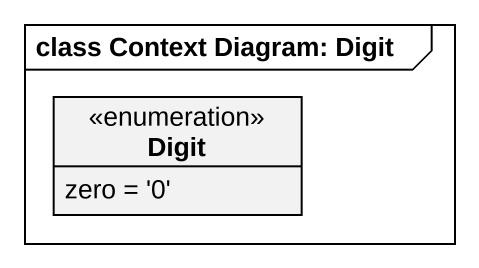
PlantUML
@startuml
mainframe class Context Diagram: Digit
hide circle
hide empty members
enum Digit {
  zero = '0'
}
@enduml
